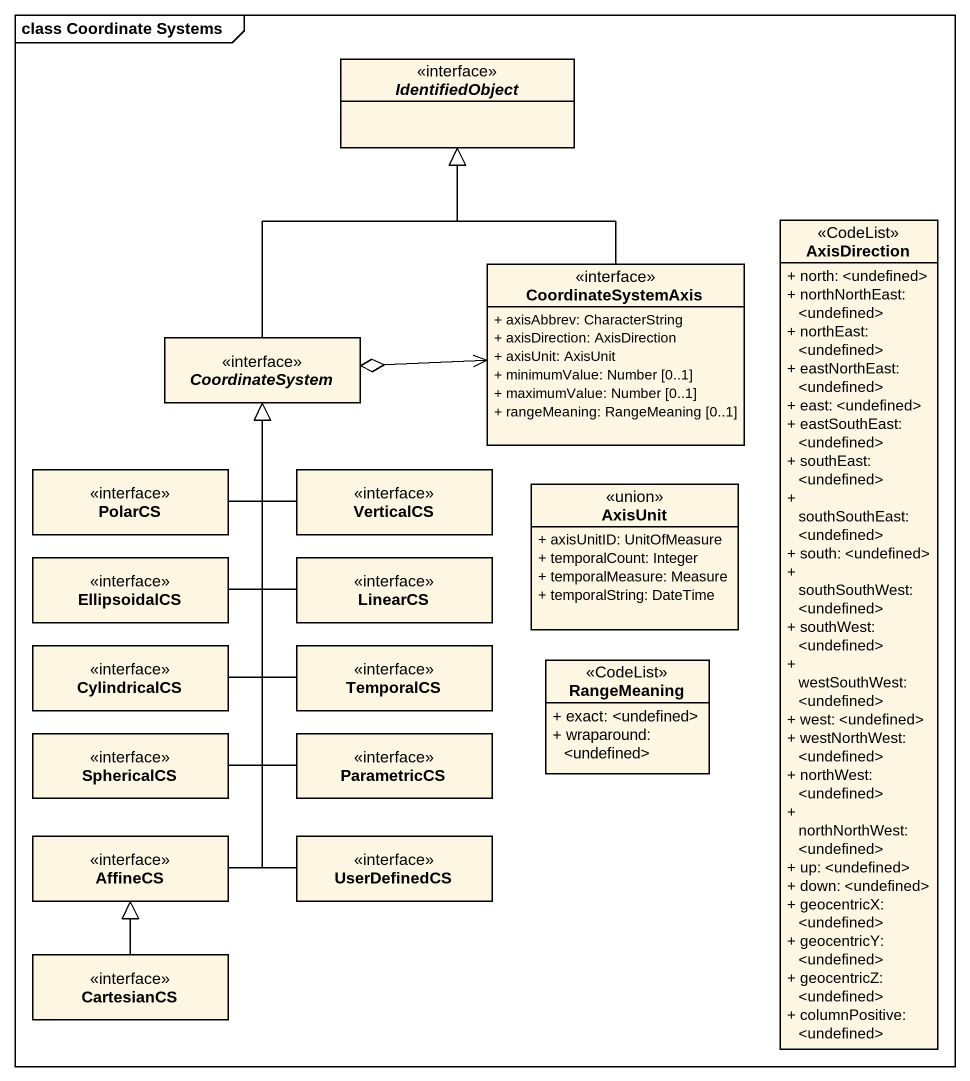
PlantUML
@startuml
mainframe class Coordinate Systems
hide circle
hide empty members
skinparam classAttributeIconSize 0
abstract class IdentifiedObject <<interface>>
class CoordinateSystemAxis <<interface>> {
  + axisAbbrev: CharacterString
  + axisDirection: AxisDirection
  + axisUnit: AxisUnit
  + minimumValue: Number [0..1]
  + maximumValue: Number [0..1]
  + rangeMeaning: RangeMeaning [0..1]
}
class AxisDirection <<CodeList>> {
  + north: <undefined>
  + northNorthEast: <undefined>
  + northEast: <undefined>
  + eastNorthEast: <undefined>
  + east: <undefined>
  + eastSouthEast: <undefined>
  + southEast: <undefined>
  + southSouthEast: <undefined>
  + south: <undefined>
  + southSouthWest: <undefined>
  + southWest: <undefined>
  + westSouthWest: <undefined>
  + west: <undefined>
  + westNorthWest: <undefined>
  + northWest: <undefined>
  + northNorthWest: <undefined>
  + up: <undefined>
  + down: <undefined>
  + geocentricX: <undefined>
  + geocentricY: <undefined>
  + geocentricZ: <undefined>
  + columnPositive: <undefined>
}
abstract class CoordinateSystem <<interface>>
class PolarCS <<interface>>
class VerticalCS <<interface>>
class AxisUnit <<union>> {
  + axisUnitID: UnitOfMeasure
  + temporalCount: Integer
  + temporalMeasure: Measure
  + temporalString: DateTime
}
class EllipsoidalCS <<interface>>
class LinearCS <<interface>>
class CylindricalCS <<interface>>
class TemporalCS <<interface>>
class RangeMeaning <<CodeList>> {
  + exact: <undefined>
  + wraparound: <undefined>
}
class SphericalCS <<interface>>
class ParametricCS <<interface>>
class AffineCS <<interface>>
class UserDefinedCS <<interface>>
class CartesianCS <<interface>>
CoordinateSystemAxis -up-|> IdentifiedObject
CoordinateSystemAxis <-left-o CoordinateSystem
CoordinateSystem -up-|> IdentifiedObject
PolarCS -up-|> CoordinateSystem
VerticalCS -up-|> CoordinateSystem
EllipsoidalCS -up-|> CoordinateSystem
LinearCS -up-|> CoordinateSystem
CylindricalCS -up-|> CoordinateSystem
TemporalCS -up-|> CoordinateSystem
SphericalCS -up-|> CoordinateSystem
ParametricCS -up-|> CoordinateSystem
AffineCS -up-|> CoordinateSystem
UserDefinedCS -up-|> CoordinateSystem
CartesianCS -up-|> AffineCS
@enduml
